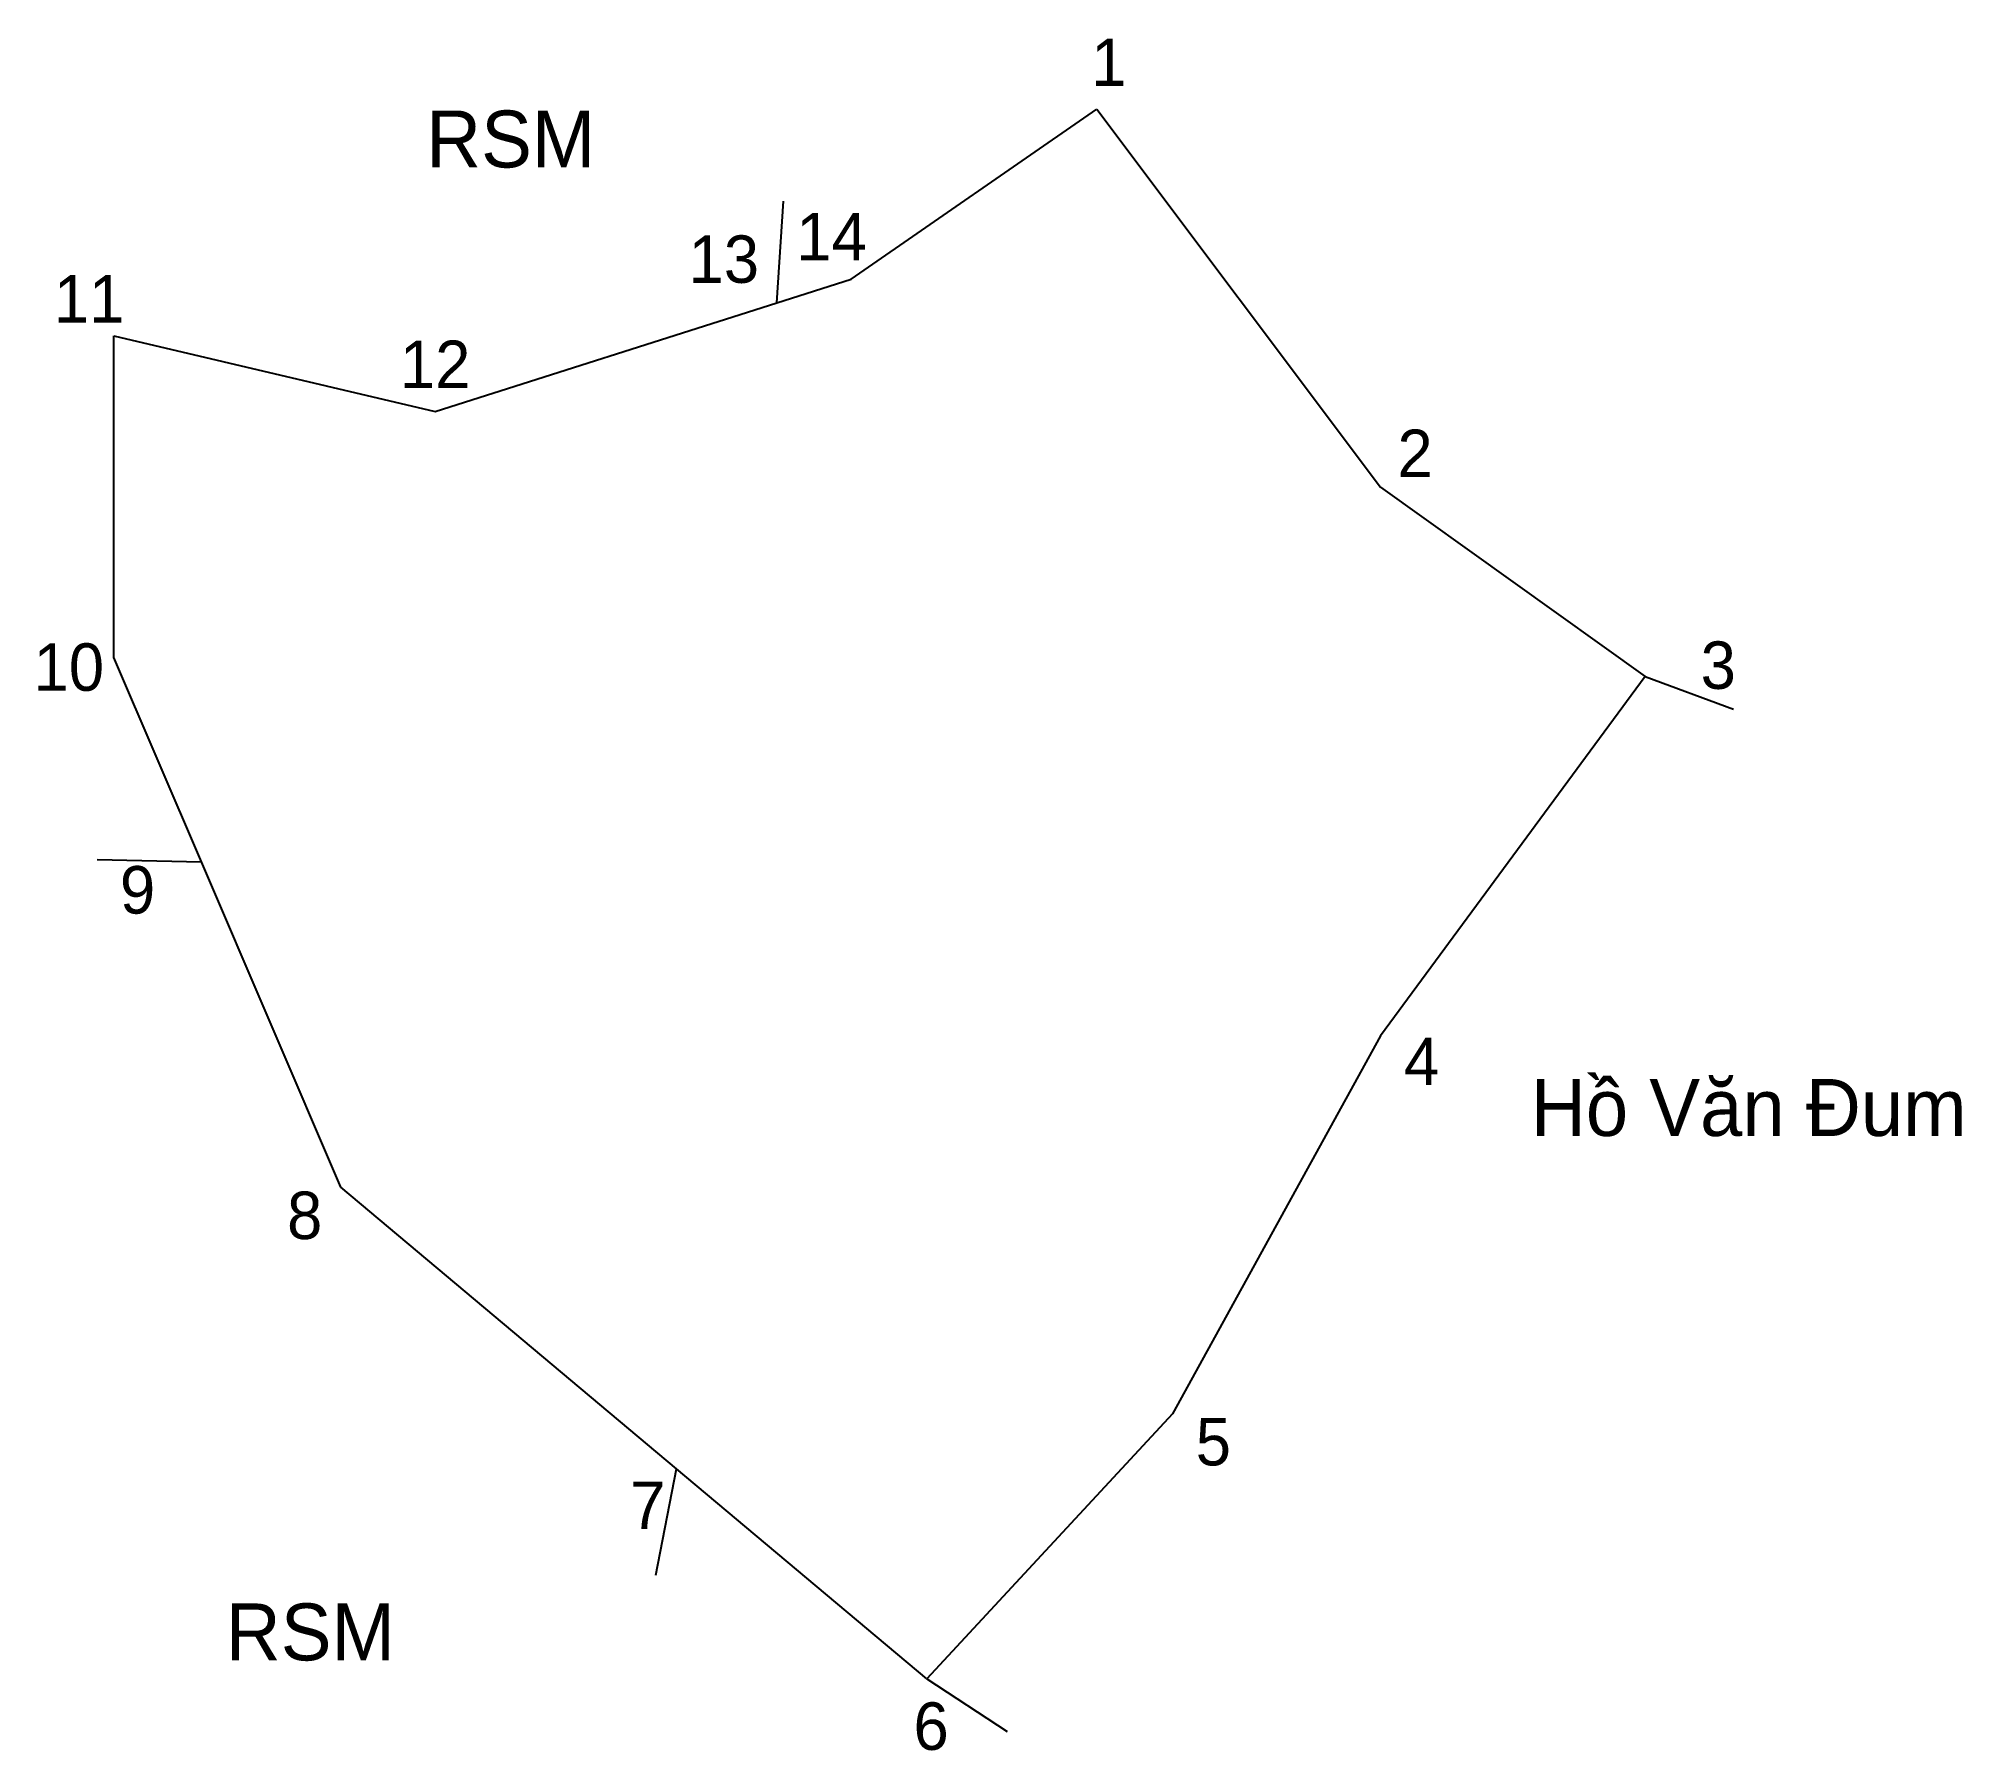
# Model space of a CAD drawing. Extents: x 551773 to 551875, y 1821508 to 1821599.
import ezdxf

# ---------------------------------------------------------------- set-up
doc = ezdxf.new("R2010")
doc.units = 0
for name, color, linetype in [('CanhThua', 7, 'Continuous'), ('RauThua', 7, 'Continuous'), ('SoHieuDinhThua', 7, 'Continuous'), ('TenChuLanCan', 7, 'Continuous')]:
    doc.layers.add(name, color=color, linetype=linetype)

msp = doc.modelspace()

# ---------------------------------------------------------------- linework, layer by layer
at = {"layer": 'CanhThua'}
for p, q in [((551816, 1821586), (551829, 1821595)), ((551829, 1821595), (551844, 1821575)), ((551812.07, 1821584.75), (551816, 1821586)), ((551794, 1821579), (551812.07, 1821584.75)), ((551777, 1821566), (551777, 1821583)), ((551777, 1821583), (551794, 1821579)), ((551844, 1821575), (551858, 1821565)), ((551781.63, 1821555.19), (551777, 1821566)), ((551858, 1821565), (551844, 1821546)), ((551789, 1821538), (551781.63, 1821555.19)), ((551844, 1821546), (551833, 1821526)), ((551806.77, 1821523.1), (551789, 1821538)), ((551833, 1821526), (551820, 1821512)), ((551820, 1821512), (551806.77, 1821523.1))]:
    msp.add_line(p, q, dxfattribs=at)
at = {"layer": 'RauThua'}
for p, q in [((551812.07, 1821584.75), (551812.42, 1821590.13)), ((551858, 1821565), (551862.68, 1821563.26)), ((551776.12, 1821555.32), (551781.63, 1821555.19)), ((551805.67, 1821517.47), (551806.77, 1821523.1)), ((551820, 1821512), (551824.26, 1821509.21))]:
    msp.add_line(p, q, dxfattribs=at)

# ---------------------------------------------------------------- texts
at = {"layer": 'SoHieuDinhThua'}
for s, height, p in [('1', 2.51, (551828.7, 1821596.22)), ('14', 2.509, (551813.1, 1821587)), ('13', 2.509, (551807.4, 1821585.81)), ('11', 2.509, (551773.82, 1821583.71)), ('12', 2.509, (551792.13, 1821580.25)), ('2', 2.51, (551844.9, 1821575.54)), ('10', 2.509, (551772.75, 1821564.24)), ('3', 2.51, (551860.94, 1821564.34)), ('9', 2.51, (551777.32, 1821552.46)), ('4', 2.51, (551845.25, 1821543.39)), ('8', 2.51, (551786.16, 1821535.25)), ('5', 2.51, (551834.23, 1821523.28)), ('7', 2.51, (551804.31, 1821519.92)), ('6', 2.51, (551819.3, 1821508.24))]:
    msp.add_text(s, height=height, dxfattribs=at).set_placement(p)
at = {"layer": 'TenChuLanCan'}
for s, p in [('RSM', (551793.52, 1821591.91)), ('Hồ Văn Đum', (551851.96, 1821540.7)), ('RSM', (551782.92, 1821512.97))]:
    msp.add_text(s, height=3.011, dxfattribs=at).set_placement(p)

doc.saveas('drawing.dxf')
